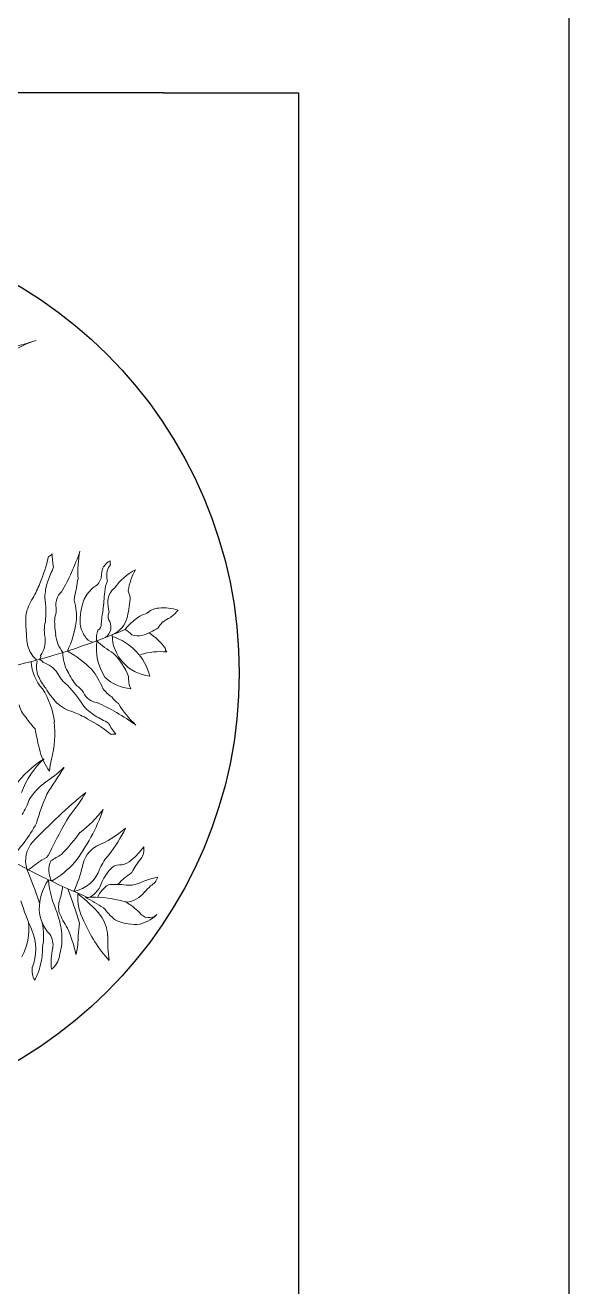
# Model space of a CAD drawing. Header units: inches. Extents: x 482566 to 494966, y -26460 to -22226.
# Drawn here: x 487990.13 to 488008.24, y -24933.28 to -24891.22 of the extents above; entities that cross this region are included whole.
import ezdxf

# ---------------------------------------------------------------- set-up
doc = ezdxf.new("R2010")
doc.units = ezdxf.units.IN
doc.header["$LTSCALE"] = 15
doc.header["$MEASUREMENT"] = 0
doc.layers.add('furniture', color=4, linetype='Continuous')
doc.layers.add('I-WALL-IN', color=3, linetype='Continuous')
doc.layers.add('PLANTS', color=84, linetype='Continuous', lineweight=13)

# ---------------------------------------------------------------- blocks, each defined once
blk = doc.blocks.new('A$C137A2C16')
at = {"layer": 'PLANTS'}
for centre, radius, start, end in [((110.02, -47.95), 119.16, 130.288, 144.3497), ((142.15, 24.46), 94.66, 169.3075, 190.0663), ((12.69, 38.87), 8.38, 228.8719, 263.4236), ((4.32, 28.31), 3.36, 71.7873, 103.1425), ((8.99, 37.56), 8.08, 227.6735, 244.3825), ((9.36, 37.2), 6.95, 234.9694, 279.6806), ((18.97, -16.53), 47.63, 94.8959, 100.2071), ((39.19, 42.23), 21.27, 211.1037, 228.5019), ((3.37, 19.51), 9.45, 64.9167, 82.9203), ((7.12, 30.03), 2.83, 203.8079, 249.8723), ((9.56, 37.93), 8.67, 242.0363, 258.0883), ((11.38, 37.51), 8.83, 245.8901, 269.009), ((12.14, 23.44), 5.32, 79.694, 120.9605), ((11.65, 21.73), 7.09, 41.7617, 78.2411), ((3.88, 125.61), 97.72, 275.9514, 278.9639), ((-26.52, 8.46), 49.86, 21.4853, 24.387), ((19.36, 25.03), 4.06, 35.2844, 93.5581), ((10.4, 34.81), 8.57, 240.262, 263.9323), ((8.46, 30.49), 2.66, 245.7984, 290.7388), ((-52.07, -21.57), 89.35, 26.6759, 33.2222), ((32.78, 33.62), 8.23, 223.153, 239.5631), ((23.56, 17.54), 11.64, 28.9713, 57.5779), ((19.93, 18.46), 14.6, 18.8925, 41.3411), ((6.03, 44.81), 19.76, 269.3366, 280.6899), ((10, 32.96), 8.96, 242.0786, 259.3733), ((10.71, 45.37), 19.13, 266.3297, 274.1709), ((14.53, 11.73), 14.49, 99.6314, 109.4822), ((14.98, 12.1), 14.49, 82.24, 101.463), ((12.16, 22.89), 3.12, 57.758, 90.9997), ((17.65, 31.37), 6.97, 236.7851, 252.6825), ((17.47, 22.72), 3.45, 54.4179, 104.0568), ((30.35, 30.51), 14.42, 197.9368, 214.6935), ((1399.4, 464.07), 1447.93, 197.6305, 197.69963), ((21.58, 26.86), 1.71, 184.2993, 234.3687), ((-26.97, -33.17), 75.5, 46.4081, 50.9554), ((0, -16.83), 49.91, 54.7868, 59.8009), ((22.01, 20.1), 9.21, 24.5531, 44.1983), ((21.39, 57), 35.34, 248.3371, 251.1416), ((3.37, 115.16), 91.84, 274.1218, 277.3308), ((25.04, 36.67), 16.97, 231.7642, 244.4115), ((19.22, 23.08), 4.69, 176.8423, 239.9239), ((50.19, 43.87), 36.21, 213.5418, 220.0329), ((223, 209.14), 268.37, 223.636, 224.592), ((50.51, 31.43), 21.47, 200.4349, 209.8842), ((34.99, 15.89), 7.62, 91.2705, 114.2111), ((36.01, -7.62), 31.15, 86.0555, 92.182), ((43.46, 14.95), 10.02, 109.9044, 121.9719), ((41.79, 21.7), 3.19, 87.2078, 123.0349), ((13.7, 2.99), 20.23, 100.2804, 118.9212), ((12.03, 16.01), 7.15, 72.6645, 105.7131), ((3.28, 35.21), 16.38, 295.5676, 311.1196), ((-12.87, 44.34), 34.48, 314.571, 319.4277), ((-3.4, 24.68), 16.94, 331.3966, 350.6194), ((14.7, 21.48), 1.45, 162.6656, 218.4282), ((39.5, 39.69), 27.27, 219.6211, 237.5127), ((43.23, 35.19), 22.72, 217.0259, 227.1277), ((30.67, 17.79), 5.18, 57.6491, 76.6068), ((40.88, 37.21), 16.78, 243.7023, 261.8632), ((46.47, 15.48), 6.48, 80.6295, 118.1411), ((49.91, 17.93), 3.9, 96.0262, 127.1616), ((49.83, 15.01), 6.8, 75.7322, 92.815), ((50.29, 8.64), 13.02, 72.9485, 84.6196), ((1.29, -4.2), 25.03, 75.928, 83.966), ((8.3, 25.11), 5.1, 259.5934, 293.7534), ((17.96, 5.98), 15.3, 115.6705, 124.2309), ((10.65, 17.07), 3.92, 19.3887, 53.9607), ((16.27, 21.89), 3.01, 205.7105, 243.4491), ((16.01, 17.48), 4.24, 17.5488, 66.3735), ((38.89, 28), 18.03, 204.3107, 218.8605), ((39.71, 31.21), 10.68, 263.4803, 290.2829), ((44.75, 14.5), 6.37, 126.3052, 149.5891), ((47.44, 8.33), 13.02, 108.0601, 119.7312), ((46.49, 14.64), 6.8, 99.8647, 116.9476), ((43.92, 21.99), 3.57, 289.2699, 330.9706), ((45.77, 17.48), 3.9, 65.5181, 96.6535), ((46.97, 20.76), 0.506, 276.9702, 344.2609), ((48.01, 20.88), 0.506, 208.4188, 275.7095), ((50.73, 22.75), 3.57, 221.7091, 263.4098), ((51.55, 15.26), 6.37, 43.0906, 66.3745), ((64.64, 28.32), 12.12, 225.9147, 236.776), ((14.82, 14.24), 7.02, 141.2191, 167.9072), ((5.49, 19.32), 8.9, 337.7677, 353.8741), ((9.34, 12.52), 8.71, 32.9553, 50.0764), ((11.5, 12.28), 8.62, 36.2302, 51.4697), ((34.5, 21.11), 14.64, 189.2734, 208.082), ((46.42, 13.57), 5.23, 104.6507, 129.771), ((50.14, 13.98), 5.23, 62.9087, 88.029), ((57.98, 36.06), 18.26, 252.5971, 263.4549), ((54.48, 11.65), 6.43, 56.3148, 77.2957), ((70.2, 34.72), 20.55, 233.5887, 244.745), ((72.45, 9.15), 19.21, 5.2359, 30.3163), ((3.49, 24.32), 11.13, 302.9424, 315.8416), ((15.09, 16.04), 3.76, 174.1084, 219.6916), ((7.3, 11.98), 8.45, 19.0807, 36.4929), ((14.58, 16.54), 2.19, 342.4644, 19.1449), ((32.96, 28.67), 18.39, 217.9257, 231.7974), ((29.12, 24.37), 12.12, 315.9037, 326.7651), ((42.68, 10.34), 6.43, 115.3841, 136.3649), ((33.92, 33.39), 18.26, 289.2248, 300.0826), ((40.7, 18.3), 2.8, 288.3797, 315.9061), ((47.36, 6.75), 10.67, 102.9598, 115.8218), ((36.49, 26.88), 15.34, 301.4527, 317.558), ((46.45, 12.34), 5.03, 74.9353, 107.0684), ((49.86, 12.63), 5.03, 82.4584, 114.5915), ((57.27, 28.62), 15.34, 231.9687, 248.0741), ((49.88, 6.96), 10.67, 73.7049, 86.567), ((54.54, 19.46), 2.8, 233.6207, 261.1471), ((54.03, 14.25), 2.45, 29.8172, 88.2646), ((47.26, -0.14), 20.25, 51.7713, 57.8035), ((62.46, 16.2), 1.03, 183.8148, 221.4324), ((120.08, 13.75), 28.65, 174.2895, 185.7105), ((12.87, 15.28), 4.93, 175.0094, 212.4027), ((10.06, 13.47), 1.59, 108.9244, 211.5553), ((17.67, 14.7), 4.14, 162.2912, 194.8268), ((8.45, 6.59), 10.64, 37.6803, 50.0196), ((18.82, 15.61), 2.16, 172.8131, 212.9531), ((26.37, 19.16), 10.49, 206.7818, 220.909), ((22.29, 29.39), 20.55, 307.9348, 319.0911), ((52.32, 0.42), 20.25, 134.8763, 140.9084), ((42.06, 13.25), 2.45, 101.2622, 159.7096), ((54.33, 23.56), 9.59, 253.104, 271.7095), ((73.83, 33.93), 25.56, 226.2506, 233.1755), ((59.64, 7.56), 8.21, 75.6211, 88.9896), ((40.53, 31.06), 33.27, 211.5856, 213.6788), ((14.72, 13.05), 1.92, 192.933, 242.5011), ((-5.47, 11.17), 19.31, 0.519, 7.3563), ((18.7, 14.75), 2.48, 222.2049, 263.9698), ((38.55, 5.21), 8.21, 103.6902, 117.0586), ((33.91, 13.02), 1.03, 331.2473, 8.8649), ((19.28, 29.38), 25.56, 316.3513, 323.2761), ((44.96, 6.2), 7.51, 117.1689, 130.4859), ((40.23, 22.38), 9.59, 277.8173, 296.4228), ((45.56, 4.98), 7.68, 69.449, 109.0586), ((49.73, 12.05), 1.67, 103.4872, 155.1185), ((50.65, 10.8), 3.15, 82.1656, 114.5632), ((49.55, 5.26), 8.8, 56.452, 79.9525), ((50.75, 8.34), 5.62, 26.0323, 49.2731), ((52.34, 6.82), 7.51, 59.0409, 72.3579), ((55.37, 9.52), 3.83, 57.3855, 77.3822), ((55.5, -0.43), 13.32, 64.8029, 81.6604), ((80.62, 42.56), 36.54, 232.7702, 237.8493), ((11.16, 36.77), 36.54, 311.6775, 316.7565), ((43.04, -1.47), 13.32, 107.8663, 124.7238), ((41.53, 8.37), 3.83, 112.1446, 132.1412), ((46.21, 7.32), 5.85, 122.7292, 162.9803), ((56.55, 0.25), 14.53, 124.6687, 136.2364), ((48.04, 9.35), 2.86, 54.4673, 85.0395), ((50.16, 11.57), 1.83, 202.7383, 292.9553), ((50.66, 12.02), 1.02, 199.6991, 259.0398), ((45.53, -5.38), 17.12, 66.6483, 73.2269), ((57.99, 11.56), 2.33, 198.9737, 241.0973), ((41.29, 5.35), 3.75, 73.2999, 100.3401), ((47.38, 4.02), 5.99, 78.0813, 160.5052), ((41.64, 13.83), 7.8, 270.6741, 330.0478), ((40.99, 18.38), 9.54, 278.3253, 302.1264), ((52.19, 10.45), 3.61, 188.9362, 245.2289), ((50.79, 7.9), 1.98, 57.557, 87.3979), ((51.99, 4), 5.57, 74.3556, 91.3969), ((87.54, 111.95), 107.54, 250.878, 252.2584), ((52.82, 7.13), 2.33, 22.8392, 73.4155), ((53.27, 4.73), 5.02, 54.2511, 72.6272), ((55.98, 5.72), 3.91, 53.4367, 76.7618), ((49.83, 5.88), 2.23, 144.5991, 182.3864), ((46.01, 10.64), 4.01, 300.0138, 317.1962), ((41.67, 2.35), 9.17, 17.2691, 37.3996), ((58.64, 24.03), 18.64, 244.7223, 253.3479), ((49.31, 2.78), 7.73, 13.6641, 42.8442), ((56.06, 4.89), 3.92, 67.0717, 87.8752), ((56.94, 7.04), 1.59, 30.8154, 65.8877), ((56.66, 7.31), 2.25, 12.0311, 43.2696), ((58.29, 5.7), 2.16, 74.4786, 89.5985), ((35.83, 5.88), 9.19, 341.2088, 4.5386), ((55.31, 6.11), 7.72, 182.4125, 201.1283), ((54.05, 2.83), 3.42, 87.3979, 102.8159), ((51.05, -1.69), 8.54, 47.4948, 68.3022), ((41.27, 11.56), 9.39, 294.0217, 313.3421), ((51.91, 4.88), 1.5, 172.8737, 207.1459), ((48.29, 3.02), 2.57, 350.9161, 27.4119), ((44.9, 2.22), 0.789, 75.3733, 117.7542), ((45.4, 0.45), 3.96, 31.4343, 46.7638), ((44.86, 0.67), 4.32, 8.7477, 25.1132), ((43.93, 3.58), 6.96, 329.0844, 352.0289), ((57.38, 5.2), 9.1, 205.143, 214.8294)]:
    blk.add_arc(centre, radius, start, end, dxfattribs=at)

msp = doc.modelspace()

# ---------------------------------------------------------------- linework, layer by layer
at = {"layer": 'furniture'}
msp.add_circle((487982.242, -24912.82), 15.018, dxfattribs=at)
at = {"layer": 'I-WALL-IN'}
for p, q in [((488008.237, -23928.783, 6.93), (488008.237, -25284.971, 6.93)), ((487994.737, -24893.471, 6.93), (487999.237, -24893.471, 6.93)), ((487999.237, -24893.471, 6.93), (487999.237, -25079.759, 6.93))]:
    msp.add_line(p, q, dxfattribs=at)
at = {"layer": 'I-WALL-IN', "elevation": 6.93}
msp.add_lwpolyline([(487994.737, -24893.471), (487802.454, -24893.471)], dxfattribs=at)

# ---------------------------------------------------------------- block references
at = {"layer": 'PLANTS', "xscale": 0.2359762172501539, "yscale": 0.2359762172501539, "zscale": 0.2359762172501539, "rotation": 103.0645570240567}
msp.add_blockref('A$C137A2C16', (487997.889, -24922.197, 6.142), dxfattribs=at)

doc.saveas('drawing.dxf')
